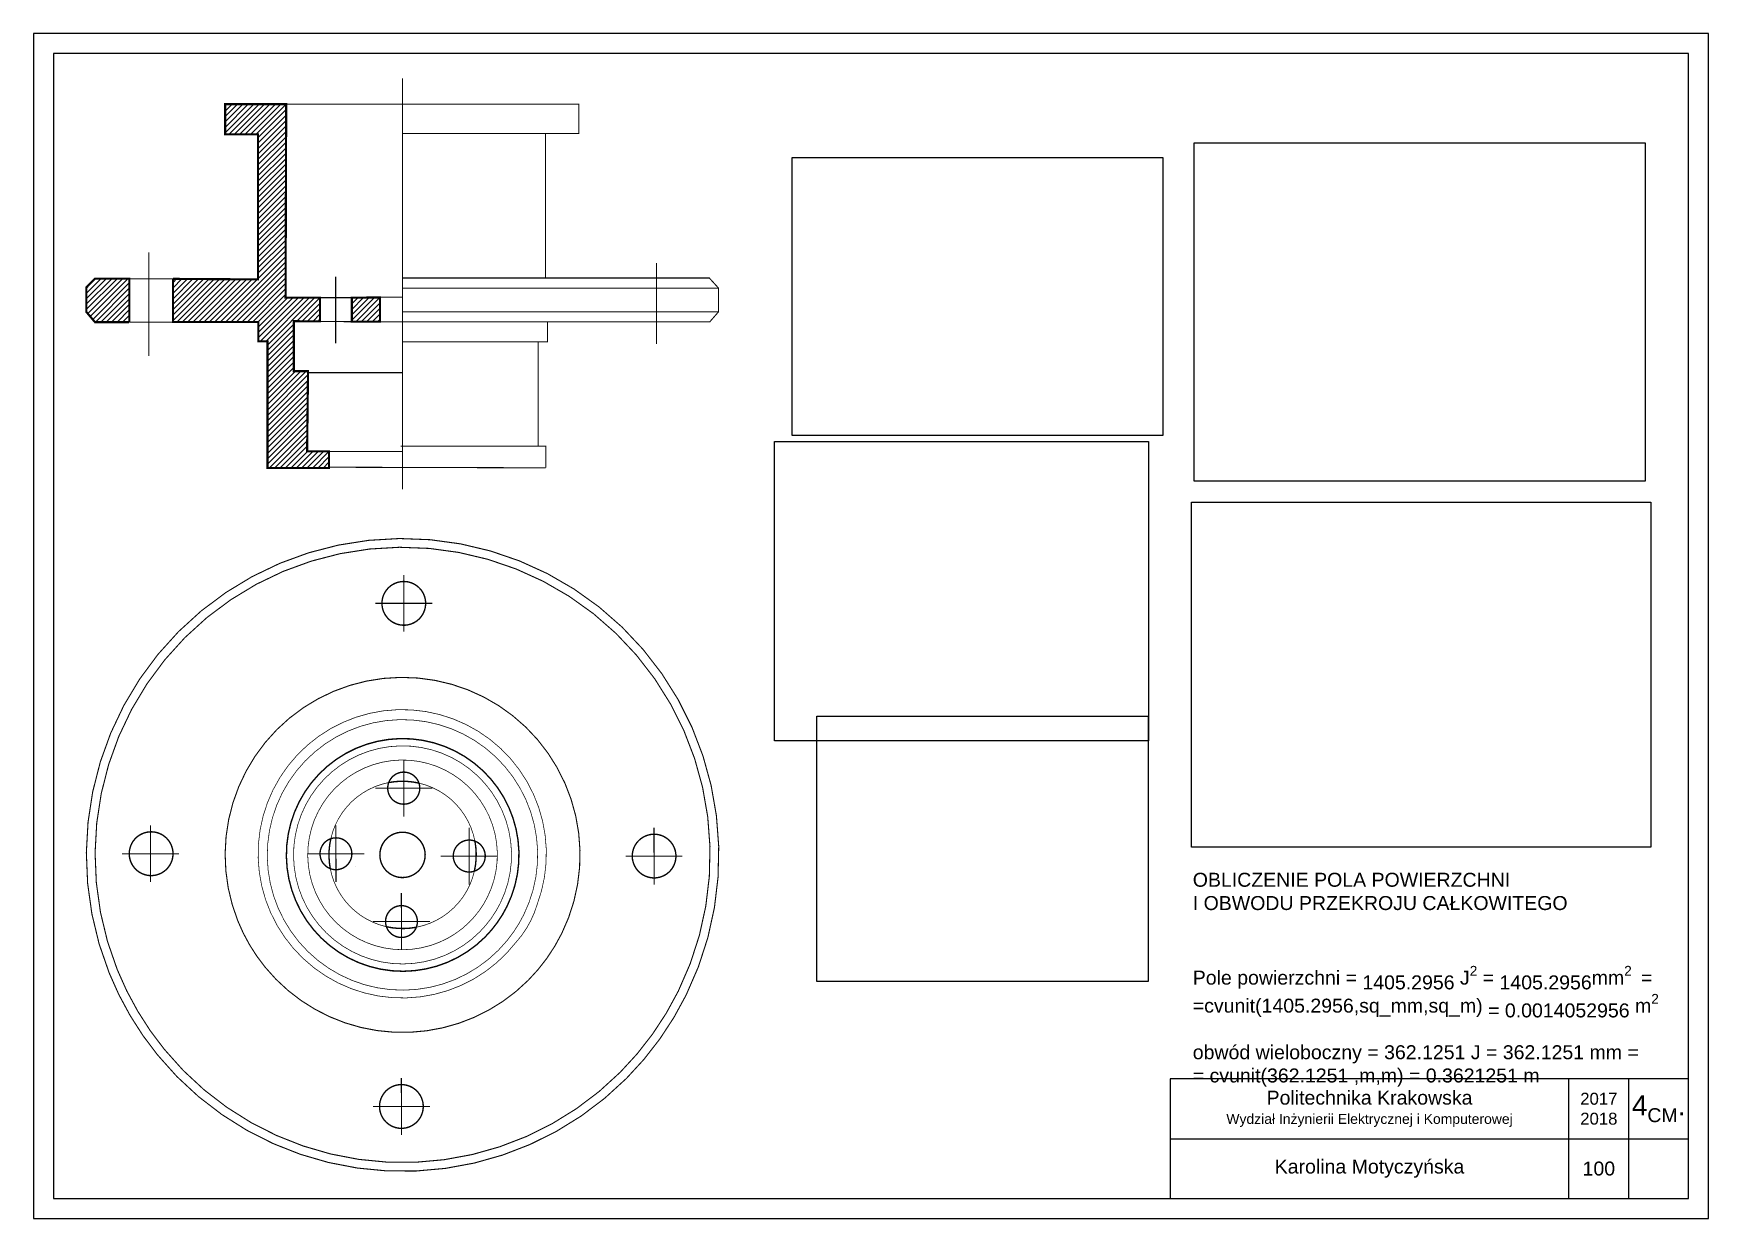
# Model space of a CAD drawing. Header units: inches. Extents: x 30 to 450, y 14 to 311.
import ezdxf

# ---------------------------------------------------------------- set-up
doc = ezdxf.new("R2010")
doc.units = ezdxf.units.IN
doc.header["$LTSCALE"] = 0.25
doc.header["$MEASUREMENT"] = 0
doc.linetypes.add('ACAD_ISO03W100', pattern=[30, 12, -18])
doc.linetypes.add('ACAD_ISO10W100', pattern=[18, 12, -3, 0, -3])
doc.layers.add('OBLICZENIA', color=7, linetype='Continuous')
doc.layers.add('RYSUNEK', color=250, linetype='Continuous')
doc.layers.add('rendery', color=7, linetype='Continuous', true_color=0xffffff)
doc.styles.get("Standard").update_dxf_attribs({"font": 'arial.ttf', "height": 3.5})
picture_1 = doc.add_image_def('image1.jpeg', size_in_pixel=(800, 600))
picture_2 = doc.add_image_def('image2.jpeg', size_in_pixel=(800, 600))
picture_3 = doc.add_image_def('image3.jpeg', size_in_pixel=(800, 600))
picture_4 = doc.add_image_def('image4.jpg', size_in_pixel=(1600, 1280))
picture_5 = doc.add_image_def('image5.jpg', size_in_pixel=(1600, 1280))

msp = doc.modelspace()

# ---------------------------------------------------------------- hatches: boundary and pattern name
at = {"layer": 'RYSUNEK'}
h = msp.add_hatch(dxfattribs=at)
h.set_pattern_fill('ANSI31', color=256, scale=7.68)
h.set_pattern_definition([(45, (1.939, 77.51), (-0.6788225, 0.6788225), [])])
h.paths.add_polyline_path([(53.93, 239.11), (53.93, 250.01), (45.32, 250.01), (43.16, 247.81), (43.16, 241.7), (45.36, 239.11)])
h.paths.add_polyline_path([(109.75, 239.24), (116.8, 239.24), (116.8, 245.31), (109.75, 245.27)])
h.paths.add_polyline_path([(88.59, 202.57), (104.01, 202.57), (104.01, 206.74), (98.52, 206.74), (98.75, 226.47), (98.75, 226.83), (95.19, 226.83), (95.19, 239.37), (101.75, 239.32), (101.75, 245.27), (93.12, 245.27), (93.28, 293.76), (77.97, 293.76), (77.97, 286.21), (86.2, 286.21), (86.2, 249.84), (64.9, 249.98), (64.9, 239.15), (86.29, 239.15), (86.29, 234.31), (88.59, 234.31)])

# ---------------------------------------------------------------- linework, layer by layer
for p, q in [((414.92, 19.47), (414.92, 49.47)), ((429.92, 19.47), (429.92, 49.47)), ((314.92, 34.47), (444.92, 34.47))]:
    msp.add_line(p, q)
for points in [[(29.92, 14.47), (449.92, 14.47), (449.92, 311.47), (29.92, 311.47)], [(34.92, 19.47), (444.92, 19.47), (444.92, 306.47), (34.92, 306.47)], [(314.92, 19.47), (444.92, 19.47), (444.92, 49.47), (314.92, 49.47)]]:
    msp.add_lwpolyline(points, close=True)
msp.add_line((110.6, 102.64), (110.6, 102.64), dxfattribs=at)
at = {"layer": 'RYSUNEK', "linetype": 'ACAD_ISO10W100', "const_width": 0.269}
for points in [[(122.46, 300.26), (122.46, 197.25)], [(58.82, 256.63), (58.82, 230.63)], [(186.1, 253.94), (186.1, 233.62)], [(105.68, 250.54), (105.68, 233.81)], [(122.75, 175.79), (122.77, 161.52)], [(115.63, 168.65), (129.89, 168.65)], [(122.75, 129.45), (122.77, 115.18)], [(115.63, 122.32), (129.89, 122.32)], [(59.26, 113.03), (59.28, 98.77)], [(105.74, 113.03), (105.77, 98.77)], [(139.16, 112.44), (139.19, 98.17)], [(185.5, 112.44), (185.53, 98.17)], [(52.14, 105.9), (66.4, 105.9)], [(98.62, 105.9), (112.88, 105.9)], [(132.04, 105.31), (146.31, 105.31)], [(178.38, 105.31), (192.65, 105.31)], [(122.15, 96.02), (122.18, 81.76)], [(115.03, 88.89), (129.3, 88.89)], [(122.15, 49.69), (122.18, 35.42)], [(115.03, 42.55), (129.3, 42.55)]]:
    msp.add_lwpolyline(points, dxfattribs=at)
at = {"layer": 'RYSUNEK'}
for points, const_width in [([(98.75, 226.47), (98.75, 226.83), (95.19, 226.83), (95.19, 239.37), (101.75, 239.32), (101.75, 245.27), (93.12, 245.27), (93.28, 293.76), (77.97, 293.76), (77.97, 286.21), (86.2, 286.21), (86.2, 249.84), (64.9, 249.98)], 0.538), ([(122.46, 286.39), (166.66, 286.39), (166.66, 293.76), (93.28, 293.76)], 0.269), ([(158.27, 286.39), (158.27, 250.12)], 0.269), ([(53.86, 239.11), (45.36, 239.11), (43.16, 241.7), (43.16, 247.81), (45.32, 250.01), (53.93, 250.01), (53.93, 239.11)], 0.538), ([(53.93, 250.01), (64.9, 249.98)], 0.269), ([(64.9, 249.98), (64.9, 239.15), (86.29, 239.15), (86.29, 234.31), (88.59, 234.31), (88.59, 202.57), (104.01, 202.57), (104.01, 202.57), (104.01, 202.57)], 0.538), ([(116.8, 239.24), (199.52, 239.24), (201.69, 241.73), (201.69, 247.66), (199.38, 250.19), (122.46, 250.19)], 0.269), ([(101.75, 245.27), (109.75, 245.27)], 0.269), ([(109.75, 245.27), (116.8, 245.31), (116.8, 239.24), (109.75, 239.24), (109.75, 245.27)], 0.538), ([(116.8, 245.4), (122.46, 245.4)], 0.269), ([(201.69, 247.66), (122.46, 247.66)], 0.269), ([(101.75, 239.32), (109.75, 239.24)], 0.269), ([(201.69, 241.73), (122.46, 241.73)], 0.269), ([(122.46, 234.18), (158.78, 234.18), (158.78, 239.29)], 0.269), ([(64.9, 239.15), (53.93, 239.15)], 0.269), ([(156.44, 234.11), (156.44, 208.06)], 0.269), ([(104.01, 202.32), (104.01, 206.74), (98.52, 206.74), (98.75, 226.47), (98.75, 226.47)], 0.538), ([(98.75, 226.47), (122.46, 226.47)], 0.269), ([(104.02, 206.74), (122.46, 206.74)], 0.269), ([(158.38, 202.62), (158.38, 208.06), (121.99, 208.06)], 0.269), ([(103.83, 202.77), (158.38, 202.62)], 0.269)]:
    msp.add_lwpolyline(points, dxfattribs=dict(at, const_width=const_width))
for points, const_width in [([(193.57, 70.5, 1.542183), (48.88, 76.05, 0.075527), (60.97, 55.53, 0.444688), (178.59, 49.58, 0.081641)], 0.269), ([(191.6, 71.47, 1.542183), (50.91, 76.87, 0.075527), (62.68, 56.92, 0.444688), (177.04, 51.13, 0.081641)], 0.269), ([(127.18, 165.4, 8.510267), (125.24, 163.76, 0.117505)], 0.35), ([(162.36, 85.9, 1.542183), (81.17, 89.02, 0.075527), (87.96, 77.51, 0.444688), (153.96, 74.17, 0.081641)], 0.269), ([(148.63, 92.68, 12.248728), (143.12, 84.99, 0.081641)], 0.35), ([(126.18, 120.23, 11.491882), (125.26, 119.19, 0.087018)], 0.35), ([(64.05, 102.97, 17.19038), (63.25, 101.98, 0.058172)], 0.35), ([(109.07, 103.67, 11.731559), (108.14, 102.69, 0.08524)], 0.35), ([(127.54, 103.1, 12.248728), (126.47, 101.6, 0.081641)], 0.35), ([(142.35, 102.87, 8.585017), (140.92, 101.71, 0.116482)], 0.35), ([(190.26, 102.55, 7.96059), (188.36, 100.62, 0.125619)], 0.35), ([(125.59, 86.82, 9.791741), (124.49, 85.64, 0.102127)], 0.35), ([(126.72, 39.5, 8.160428), (124.76, 37.72, 0.122543)], 0.35)]:
    msp.add_lwpolyline(points, format="xyb", close=True, dxfattribs=dict(at, const_width=const_width))
at = {"layer": 'RYSUNEK', "linetype": 'ACAD_ISO03W100', "ltscale": 0.5, "const_width": 0.18}
for points in [[(156.21, 93.19, 13.250876), (150.92, 83.72, 0.111991)], [(152.84, 90.61, 17.656526), (148.7, 84.17, 0.056636)], [(146.96, 93.51, 12.248728), (141.8, 86.3, 0.081641)], [(143.77, 95.09, 12.248728), (139.28, 88.82, 0.081641)]]:
    msp.add_lwpolyline(points, format="xyb", close=True, dxfattribs=at)
for points in [[(119.02, 123.74, 0.298349), (104.47, 109.69, 0.298349)], [(140.6, 109.05, 0.298349), (126.55, 123.6, 0.298349)], [(104.33, 102.16, 0.298349), (118.38, 87.61, 0.298349)], [(125.91, 87.47, 0.298349), (140.46, 101.52, 0.298349)]]:
    msp.add_lwpolyline(points, format="xyb", dxfattribs=at)
at = {"layer": 'RYSUNEK', "ltscale": 0.5, "const_width": 0.35}
for points in [[(126.55, 123.6, 0.103121), (119.02, 123.74, 0.103121)], [(104.47, 109.69, 0.103121), (104.33, 102.16, 0.103121)], [(140.46, 101.52, 0.103121), (140.6, 109.05, 0.103121)], [(118.38, 87.61, 0.103121), (125.91, 87.47, 0.103121)]]:
    msp.add_lwpolyline(points, format="xyb", dxfattribs=at)

# ---------------------------------------------------------------- texts
at = {"attachment_point": 5}
for s, width, insert, char_height in [('Politechnika Krakowska\\P{\\H0.71429x;Wydział Inżynierii Elektrycznej i Komputerowej }', 100, (364.92, 41.97), 3.5), ('2017\\P2018', 15, (422.42, 41.97), 3), ('\\A1;4{\\H0.7x;\\S^ CM;}.', 15, (437.42, 41.97), 5), ('Karolina Motyczyńska', 100, (364.92, 26.97), 3.5), ('100', 15, (422.42, 26.97), 3.5)]:
    msp.add_mtext_dynamic_manual_height_columns(s, width=width, gutter_width=17.5, heights=[0], dxfattribs=dict(at, insert=insert, char_height=char_height))
at = {"layer": 'OBLICZENIA', "insert": (320.6, 101.12), "char_height": 3.5, "attachment_point": 1}
msp.add_mtext_dynamic_manual_height_columns('\\A1;OBLICZENIE POLA POWIERZCHNI \\PI OBWODU PRZEKROJU CAŁKOWITEGO\\P\\P\\PPole powierzchni = {\\A0;1405.2956} J{\\H0.7x;\\S2^ ;} = {\\A0;1405.2956}mm{\\H0.7x;\\S2 ^ ;} =\\P={\\A0;cvunit(1405.2956,sq_mm,sq_m) = 0.0014052956} m{\\H0.7x;\\S2^ ;\\H1.42857x;\\P\\A0;\\C1;\\P}obwód\u200b wieloboczny = {\\A0;362.1251} J = {\\A0;362.1251} mm = \\P= cvunit({\\A0;362.1251} ,m,m) = 0.{\\A0;3621251} m', width=232.098, gutter_width=1, heights=[0], dxfattribs=at)

# ---------------------------------------------------------------- pictures from other files: only their frames are drawn
at = {"layer": 'rendery'}
image = msp.add_image(picture_2, insert=(320.99, 199.24), size_in_units=(113.07, 84.81), dxfattribs=at)
image.dxf.flags = 7
image = msp.add_image(picture_3, insert=(220.16, 210.74), size_in_units=(92.92, 69.69), dxfattribs=at)
image.dxf.flags = 7
image = msp.add_image(picture_4, insert=(215.73, 134.16), size_in_units=(93.77, 75.02), dxfattribs=at)
image.dxf.flags = 7
image = msp.add_image(picture_1, insert=(320.28, 107.57), size_in_units=(115.19, 86.4), dxfattribs=at)
image.dxf.flags = 7
image = msp.add_image(picture_5, insert=(226.37, 73.88), size_in_units=(83.08, 66.46), dxfattribs=at)
image.dxf.flags = 7

doc.saveas('drawing.dxf')
